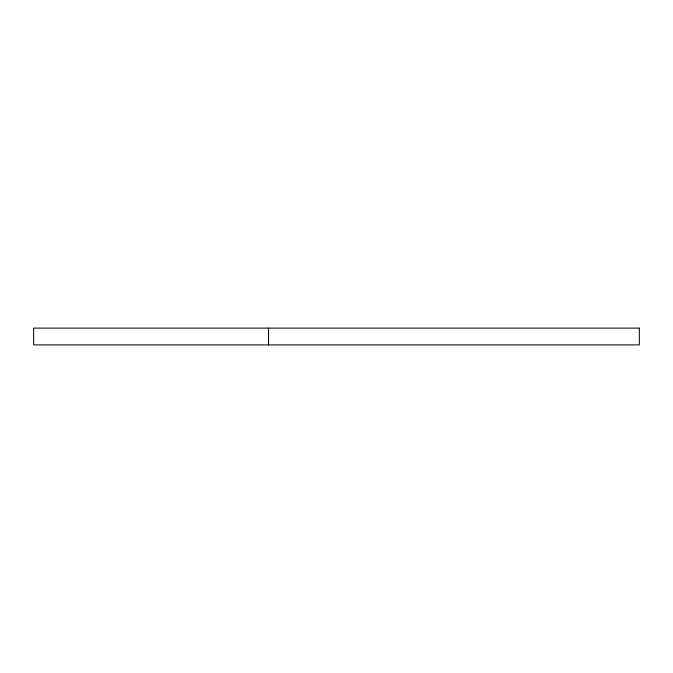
<?xml version="1.0" encoding="UTF-8"?>
<svg xmlns="http://www.w3.org/2000/svg" width="673" height="673" viewBox="0 0 673 673"><rect width="100%" height="100%" fill="white"/><g stroke="black" fill="none" stroke-linecap="round" stroke-linejoin="round"><path stroke-width="1.01" d="M268.544 328.113L268.544 344.887M639.35 328.113L33.65 328.113L33.65 344.887L639.35 344.887L639.35 328.113"/></g></svg>
